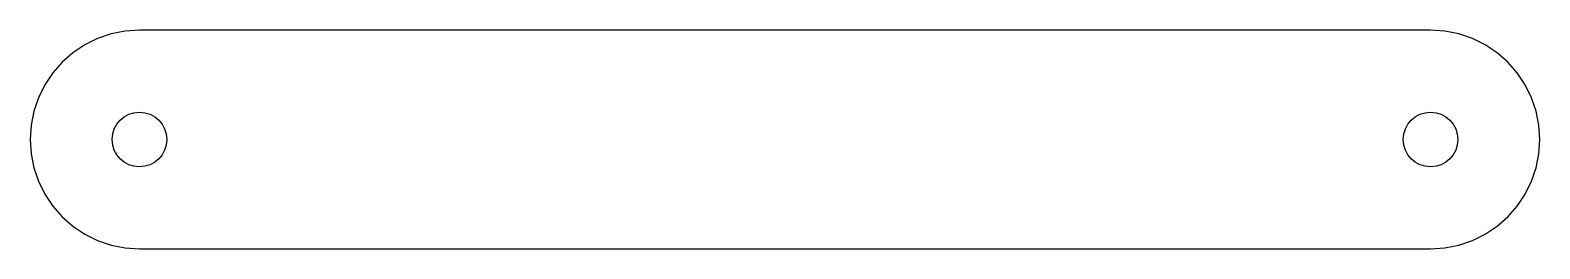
# Model space of a CAD drawing. Header units: millimetres. Extents: x -20 to 256, y -20 to 20.
import ezdxf

# ---------------------------------------------------------------- set-up
doc = ezdxf.new("R2010")
doc.units = ezdxf.units.MM

msp = doc.modelspace()

# ---------------------------------------------------------------- linework, layer by layer
at = {"layer": 'CUT'}
for p, q in [((-2.611, 19.829), (-5.176, 19.319)), ((0, 20), (-2.611, 19.829)), ((236.4, 20), (0, 20)), ((239.011, 19.829), (236.4, 20)), ((241.576, 19.319), (239.011, 19.829)), ((-10, 17.32), (-12.175, 15.867)), ((-7.654, 18.478), (-10, 17.32)), ((-5.176, 19.319), (-7.654, 18.478)), ((244.054, 18.478), (241.576, 19.319)), ((246.4, 17.32), (244.054, 18.478)), ((248.575, 15.867), (246.4, 17.32)), ((-14.142, 14.142), (-15.867, 12.175)), ((-12.175, 15.867), (-14.142, 14.142)), ((250.542, 14.142), (248.575, 15.867)), ((252.267, 12.175), (250.542, 14.142)), ((-15.867, 12.175), (-17.32, 10)), ((253.72, 10), (252.267, 12.175)), ((-17.32, 10), (-18.478, 7.654)), ((254.878, 7.654), (253.72, 10)), ((-18.478, 7.654), (-19.319, 5.176)), ((255.719, 5.176), (254.878, 7.654)), ((-19.319, 5.176), (-19.829, 2.611)), ((256.229, 2.611), (255.719, 5.176)), ((-19.829, 2.611), (-20, 0)), ((-20, 0), (-19.829, -2.611)), ((256.4, 0), (256.229, 2.611)), ((256.229, -2.611), (256.4, 0)), ((-19.829, -2.611), (-19.319, -5.176)), ((255.719, -5.176), (256.229, -2.611)), ((-19.319, -5.176), (-18.478, -7.654)), ((254.878, -7.654), (255.719, -5.176)), ((-18.478, -7.654), (-17.32, -10)), ((253.72, -10), (254.878, -7.654)), ((-17.32, -10), (-15.867, -12.175)), ((252.267, -12.175), (253.72, -10)), ((-15.867, -12.175), (-14.142, -14.142)), ((250.542, -14.142), (252.267, -12.175)), ((-14.142, -14.142), (-12.175, -15.867)), ((-12.175, -15.867), (-10, -17.32)), ((246.4, -17.32), (248.575, -15.867)), ((248.575, -15.867), (250.542, -14.142)), ((-10, -17.32), (-7.654, -18.478)), ((-7.654, -18.478), (-5.176, -19.319)), ((-5.176, -19.319), (-2.611, -19.829)), ((239.011, -19.829), (241.576, -19.319)), ((241.576, -19.319), (244.054, -18.478)), ((244.054, -18.478), (246.4, -17.32)), ((-2.611, -19.829), (0, -20)), ((0, -20), (236.4, -20)), ((236.4, -20), (239.011, -19.829))]:
    msp.add_line(p, q, dxfattribs=at)
for centre in [(0, 0), (236.4, 0)]:
    msp.add_circle(centre, 5, dxfattribs=at)

doc.saveas('drawing.dxf')
